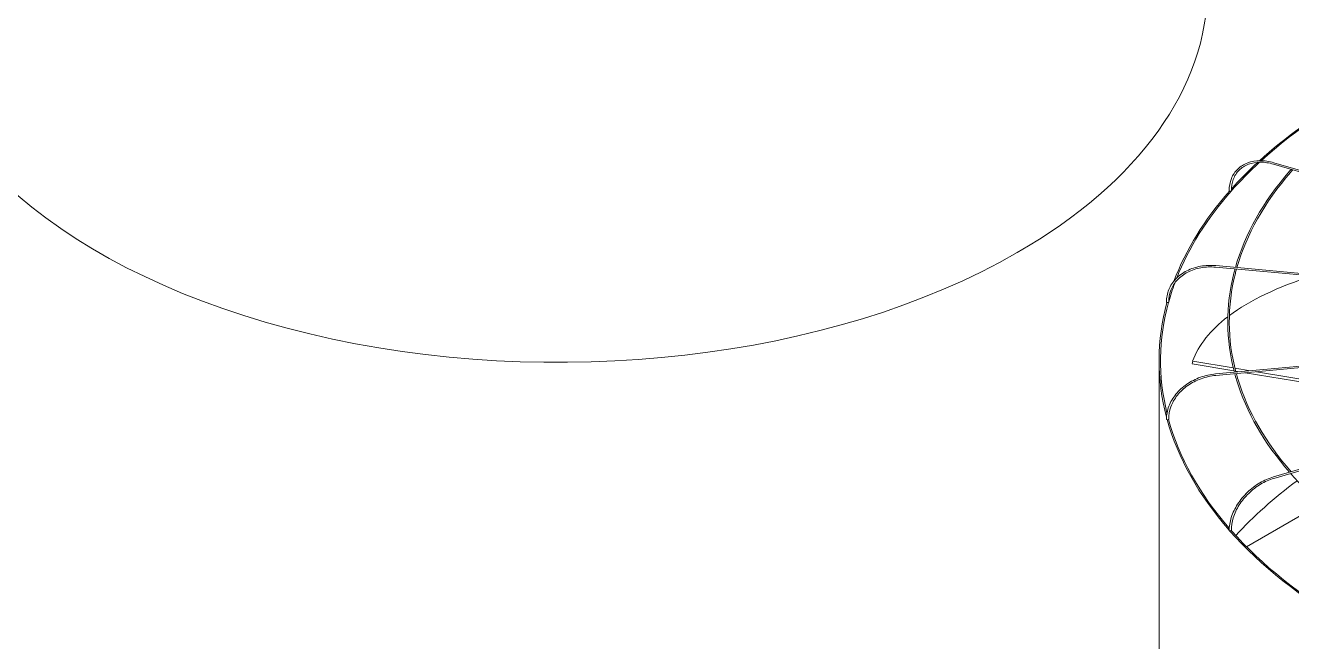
# Model space of a CAD drawing. Header units: millimetres. Extents: x -312439 to 477422, y -331570 to 212570.
# Drawn here: x 397725 to 398236, y 105249 to 105499 of the extents above; entities that cross this region are included whole.
import ezdxf

# ---------------------------------------------------------------- set-up
doc = ezdxf.new("R2010")
doc.units = ezdxf.units.MM

msp = doc.modelspace()

# ---------------------------------------------------------------- linework, layer by layer
at = {"color": 0, "linetype": 'Continuous', "lineweight": 0, "extrusion": (0, 0.816497, 0.57735)}
for p, q in [((398228.943, 105442.473), (398420.873, 105386.011)), ((398421.282, 105386.53), (398229.116, 105443.06)), ((398418.824, 105381.35), (398205.583, 105400.85)), ((398418.938, 105381.955), (398205.639, 105401.46)), ((398205.583, 105357.706), (398419.025, 105377.224)), ((398419.205, 105376.626), (398205.639, 105357.097)), ((398228.943, 105316.084), (398421.512, 105372.733)), ((398229.116, 105315.496), (398421.972, 105372.229)), ((398196.135, 105361.748), (398196.3, 105362.893)), ((398196.3, 105362.893), (398212.687, 105360.164)), ((398212.99, 105358.941), (398196.135, 105361.748)), ((398213.343, 105360.055), (398219.698, 105358.997)), ((398215.152, 105358.581), (398213.651, 105358.831)), ((398276.968, 105348.29), (398217.536, 105358.185)), ((398222.083, 105358.6), (398276.286, 105349.576)), ((398218.008, 105287.87), (398248.038, 105305.208))]:
    msp.add_line(p, q, dxfattribs=at)
at = {"color": 3, "linetype": 'Continuous', "lineweight": 0, "extrusion": (0, 0.816497, 0.57735)}
msp.add_line((398182.731, 105222.265), (398182.731, 105363.005), dxfattribs=at)
at = {"color": 3, "linetype": 'Continuous', "lineweight": 0}
for start_param, end_param in [(0, 2.3561945), (2.3561945, 3.1415927)]:
    msp.add_ellipse((397940.06, 105513.767), major_axis=(-262.225, 0), ratio=0.5773503, start_param=start_param, end_param=end_param, dxfattribs=at)
at = {"color": 0, "linetype": 'Continuous', "lineweight": 0}
for centre, major_axis, ratio, start_param, end_param in [((398444.956, 105363.005), (-261.613, 0), 0.5773503, 5.4234857, 5.718128), ((398444.956, 105363.005), (-262.225, 0), 0.5773503, 5.4989549, 5.7196003), ((398444.956, 105363.005), (-261.613, 0), 0.5773503, 5.7230202, 5.8115447), ((398444.956, 105363.005), (-262.225, 0), 0.5773503, 5.7247725, 5.8068149), ((398444.956, 105363.005), (-262.225, 0), 0.5773503, 5.8129334, 6.0685314), ((398444.956, 105363.005), (-261.613, 0), 0.5773503, 5.8119417, 6.0598961), ((398211.34, 105431.76), (0.306, 0), 0.5773503, 3.1415927, 4.7647143), ((398211.612, 105431.68), (0.306, 0.005), 0.5715189, 4.2314546, 5.8022509), ((398211.612, 105431.68), (0.306, 0.005), 0.5715189, 5.8022509, 6.2831853), ((398444.956, 105363.005), (-261.613, 0), 0.5773503, 6.0736106, 6.1250005), ((398445.12, 105321.467), (-250.189, 35.961), 0.3284711, 5.6885713, 5.965771), ((398444.956, 105363.005), (-262.225, 0), 0.5773503, 6.126925, 6.4343205), ((398444.956, 105363.005), (-261.613, 0), 0.5773503, 6.1262297, 6.4235661), ((398186.002, 105386.738), (0.306, 0), 0.5773503, 3.1415927, 5.0788735), ((398186.304, 105386.71), (0.306, 0.006), 0.5752952, 4.5444916, 6.1152879), ((398186.304, 105386.71), (0.306, 0.006), 0.5752952, 6.1152879, 6.2831853), ((398445.12, 105321.467), (-250.189, 35.961), 0.3284711, 5.9728515, 6.2156373), ((398186.002, 105339.398), (0.306, 0), 0.5773503, 3.1415927, 5.3930328), ((398444.956, 105363.005), (-262.225, 0), 0.5773503, 0.15775, 0.4689102), ((398186.304, 105339.426), (0.306, 0.006), 0.5792658, 4.8585762, 6.2831853), ((398444.956, 105363.005), (-261.613, 0), 0.5773503, 0.1573017, 0.4645126), ((398444.956, 105221.765), (-261.613, 0), 0.5773503, 5.6218563, 5.7966666), ((398211.34, 105294.376), (0.306, 0), 0.5773503, 3.1415927, 5.7071921), ((398444.956, 105363.005), (-262.225, 0), 0.5773503, 0.4717795, 0.7837457), ((398211.612, 105294.456), (0.306, 0.005), 0.5830421, 5.1737369, 6.2831853), ((398444.956, 105363.005), (-261.613, 0), 0.5773503, 0.4715588, 0.781436)]:
    msp.add_ellipse(centre, major_axis=major_axis, ratio=ratio, start_param=start_param, end_param=end_param, dxfattribs=at)
for points, knots in [([(398211.033, 105431.76), (398211.033, 105433.493), (398211.333, 105435.142), (398212.508, 105438.112), (398213.385, 105439.431), (398215.626, 105441.598), (398216.989, 105442.446), (398220.06, 105443.587), (398221.767, 105443.881), (398225.356, 105443.894), (398227.237, 105443.613), (398229.116, 105443.06)], [4.712389, 4.712389, 4.712389, 4.712389, 5.0265482, 5.0265482, 5.3407075, 5.3407075, 5.6548668, 5.6548668, 5.969026, 5.969026, 6.2831853, 6.2831853, 6.2831853, 6.2831853]), ([(398228.943, 105442.473), (398227.127, 105443.007), (398225.314, 105443.274), (398221.88, 105443.251), (398220.258, 105442.961), (398217.366, 105441.861), (398216.095, 105441.051), (398214.021, 105438.993), (398213.216, 105437.744), (398212.151, 105434.921), (398211.891, 105433.346), (398211.919, 105431.685)], [0, 0, 0, 0, 0.317268, 0.317268, 0.6345361, 0.6345361, 0.9518041, 0.9518041, 1.2690722, 1.2690722, 1.5863402, 1.5863402, 1.5863402, 1.5863402]), ([(398236.083, 105440.372), (398235.858, 105440.117), (398235.634, 105439.861), (398224.794, 105427.392), (398217.396, 105414.237), (398213.561, 105400.735)], [0.31387846, 0.31387846, 0.31387846, 0.31387846, 0.32022171, 0.32022171, 0.6228537, 0.6228537, 0.6228537, 0.6228537]), ([(398236.732, 105440.181), (398236.46, 105439.874), (398236.189, 105439.566), (398225.357, 105427.12), (398218.004, 105414.064), (398214.182, 105400.678)], [0.31209175, 0.31209175, 0.31209175, 0.31209175, 0.31977769, 0.31977769, 0.62202139, 0.62202139, 0.62202139, 0.62202139]), ([(398185.696, 105386.738), (398185.696, 105388.474), (398186.029, 105390.182), (398187.328, 105393.368), (398188.293, 105394.845), (398190.758, 105397.424), (398192.256, 105398.525), (398195.636, 105400.246), (398197.517, 105400.866), (398201.479, 105401.568), (398203.559, 105401.65), (398205.639, 105401.46)], [4.712389, 4.712389, 4.712389, 4.712389, 5.0265482, 5.0265482, 5.3407075, 5.3407075, 5.6548668, 5.6548668, 5.969026, 5.969026, 6.2831853, 6.2831853, 6.2831853, 6.2831853]), ([(398205.583, 105400.85), (398203.567, 105401.034), (398201.553, 105400.952), (398197.73, 105400.263), (398195.921, 105399.658), (398192.69, 105397.987), (398191.268, 105396.922), (398188.949, 105394.443), (398188.052, 105393.03), (398186.867, 105389.992), (398186.58, 105388.367), (398186.611, 105386.716)], [6.2831853, 6.2831853, 6.2831853, 6.2831853, 6.6004533, 6.6004533, 6.9177214, 6.9177214, 7.2349894, 7.2349894, 7.5522575, 7.5522575, 7.8695255, 7.8695255, 7.8695255, 7.8695255]), ([(398213.393, 105400.136), (398213.234, 105399.558), (398213.081, 105398.98), (398209.582, 105385.16), (398209.649, 105371.626), (398213.132, 105358.397)], [0.6273321, 0.6273321, 0.6273321, 0.6273321, 0.64026634, 0.64026634, 0.9362265, 0.9362265, 0.9362265, 0.9362265]), ([(398214.013, 105400.079), (398213.851, 105399.494), (398213.695, 105398.908), (398210.192, 105385.123), (398210.261, 105371.641), (398213.75, 105358.453)], [0.62653255, 0.62653255, 0.62653255, 0.62653255, 0.63973087, 0.63973087, 0.93697289, 0.93697289, 0.93697289, 0.93697289]), ([(398185.696, 105339.398), (398185.696, 105341.134), (398186.028, 105342.899), (398187.322, 105346.309), (398188.283, 105347.955), (398190.736, 105350.969), (398192.227, 105352.338), (398195.595, 105354.669), (398197.47, 105355.63), (398201.425, 105357.054), (398203.503, 105357.516), (398205.583, 105357.706)], [4.712389, 4.712389, 4.712389, 4.712389, 5.0265482, 5.0265482, 5.3407075, 5.3407075, 5.6548668, 5.6548668, 5.969026, 5.969026, 6.2831853, 6.2831853, 6.2831853, 6.2831853]), ([(398213.292, 105357.796), (398213.521, 105356.952), (398213.764, 105356.109), (398217.967, 105342.32), (398225.194, 105329.716), (398235.391, 105317.981)], [0.94070481, 0.94070481, 0.94070481, 0.94070481, 0.95960699, 0.95960699, 1.25038008, 1.25038008, 1.25038008, 1.25038008]), ([(398213.911, 105357.853), (398214.14, 105357.015), (398214.382, 105356.177), (398218.587, 105342.446), (398225.819, 105329.88), (398236.038, 105318.171)], [0.94148414, 0.94148414, 0.94148414, 0.94148414, 0.96039344, 0.96039344, 1.25213605, 1.25213605, 1.25213605, 1.25213605]), ([(398205.639, 105357.097), (398203.623, 105356.912), (398201.607, 105356.461), (398197.776, 105355.071), (398195.962, 105354.132), (398192.718, 105351.862), (398191.289, 105350.531), (398188.958, 105347.613), (398188.057, 105346.026), (398186.867, 105342.758), (398186.58, 105341.077), (398186.611, 105339.432)], [0, 0, 0, 0, 0.317268, 0.317268, 0.6345361, 0.6345361, 0.9518041, 0.9518041, 1.2690722, 1.2690722, 1.5863402, 1.5863402, 1.5863402, 1.5863402]), ([(398235.835, 105317.473), (398236.699, 105316.488), (398237.584, 105315.511), (398249.102, 105303.151), (398262.55, 105292.654), (398278.289, 105283.469)], [1.25457919, 1.25457919, 1.25457919, 1.25457919, 1.27901417, 1.27901417, 1.56542833, 1.56542833, 1.56542833, 1.56542833]), ([(398211.033, 105294.376), (398211.033, 105296.108), (398211.333, 105297.923), (398212.495, 105301.543), (398213.358, 105303.349), (398215.563, 105306.778), (398216.904, 105308.401), (398219.935, 105311.311), (398221.624, 105312.597), (398225.189, 105314.707), (398227.064, 105315.531), (398228.943, 105316.084)], [4.712389, 4.712389, 4.712389, 4.712389, 5.0265482, 5.0265482, 5.3407075, 5.3407075, 5.6548668, 5.6548668, 5.969026, 5.969026, 6.2831853, 6.2831853, 6.2831853, 6.2831853]), ([(398229.116, 105315.496), (398227.3, 105314.962), (398225.481, 105314.16), (398222.022, 105312.102), (398220.383, 105310.846), (398217.45, 105308.004), (398216.156, 105306.42), (398214.046, 105303.084), (398213.229, 105301.333), (398212.151, 105297.843), (398211.891, 105296.105), (398211.919, 105294.461)], [6.2831853, 6.2831853, 6.2831853, 6.2831853, 6.6004533, 6.6004533, 6.9177214, 6.9177214, 7.2349894, 7.2349894, 7.5522575, 7.5522575, 7.8695255, 7.8695255, 7.8695255, 7.8695255])]:
    msp.add_open_spline(points, degree=3, knots=knots, dxfattribs=at)

doc.saveas('drawing.dxf')
